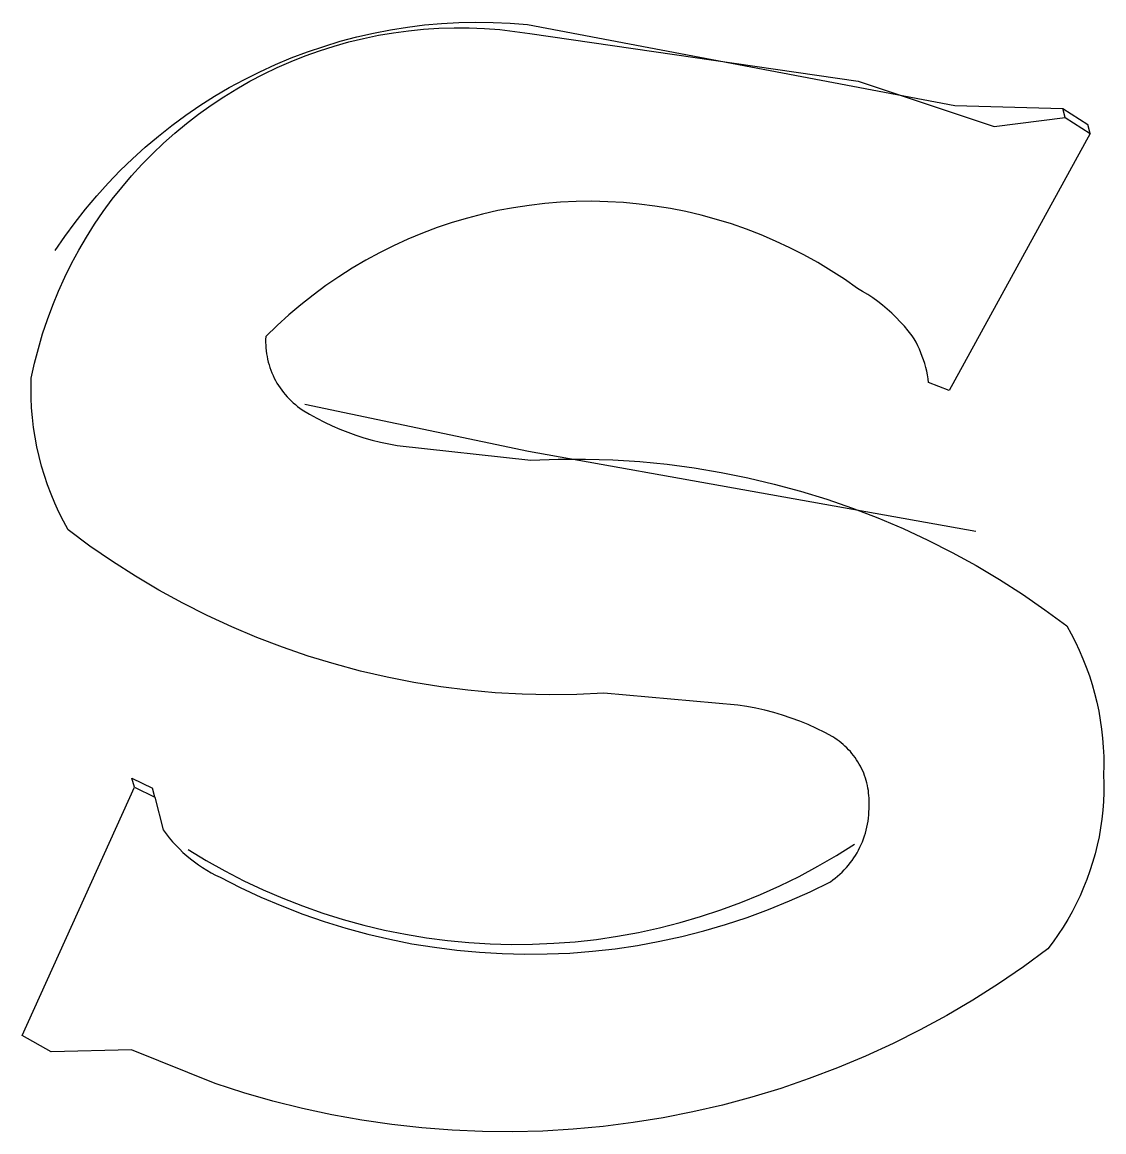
# Model space of a CAD drawing. Header units: millimetres. Extents: x -1480 to 5249, y -840 to 3860.
# Drawn here: x -13.761 to -12.184, y 982.571 to 984.188 of the extents above; entities that cross this region are included whole.
import ezdxf

# ---------------------------------------------------------------- set-up
doc = ezdxf.new("R2010")
doc.units = ezdxf.units.MM
doc.header["$MEASUREMENT"] = 0
doc.layers.add('Utwórz2D linie widoczne', color=7, linetype='Continuous', true_color=0x000000)

msp = doc.modelspace()

# ---------------------------------------------------------------- linework, layer by layer
at = {"layer": 'Utwórz2D linie widoczne'}
for p, q in [((-13.224, 984.1765), (-13.1993, 984.1804)), ((-13.1993, 984.1804), (-13.1744, 984.1835)), ((-13.1744, 984.1835), (-13.1494, 984.1857)), ((-13.1494, 984.1857), (-13.1244, 984.1871)), ((-13.1244, 984.1871), (-13.0994, 984.1876)), ((-13.0994, 984.1876), (-13.0743, 984.1873)), ((-13.0743, 984.1873), (-13.0493, 984.1861)), ((-13.0493, 984.1861), (-13.0243, 984.184)), ((-13.0243, 984.184), (-12.4014, 984.066)), ((-13.2973, 984.1597), (-13.2731, 984.1661)), ((-13.2848, 984.1588), (-13.2633, 984.164)), ((-13.2731, 984.1661), (-13.2486, 984.1717)), ((-13.2633, 984.164), (-13.2415, 984.1685)), ((-13.2486, 984.1717), (-13.224, 984.1765)), ((-13.2415, 984.1685), (-13.2197, 984.1722)), ((-13.2197, 984.1722), (-13.1977, 984.1751)), ((-13.1977, 984.1751), (-13.1756, 984.1773)), ((-13.1756, 984.1773), (-13.1535, 984.1787)), ((-13.1535, 984.1787), (-13.1313, 984.1794)), ((-13.1313, 984.1794), (-13.1091, 984.1793)), ((-13.1091, 984.1793), (-13.0869, 984.1783)), ((-13.0869, 984.1783), (-13.0648, 984.1767)), ((-13.0648, 984.1767), (-13.0428, 984.1742)), ((-13.0428, 984.1742), (-13.0208, 984.171)), ((-13.0208, 984.171), (-12.5423, 984.1018)), ((-13.345, 984.1444), (-13.3213, 984.1524)), ((-13.3273, 984.146), (-13.3062, 984.1528)), ((-13.3213, 984.1524), (-13.2973, 984.1597)), ((-13.3062, 984.1528), (-13.2848, 984.1588)), ((-13.3916, 984.1259), (-13.3685, 984.1355)), ((-13.3688, 984.1304), (-13.3482, 984.1386)), ((-13.3685, 984.1355), (-13.345, 984.1444)), ((-13.3482, 984.1386), (-13.3273, 984.146)), ((-13.4368, 984.1043), (-13.4144, 984.1155)), ((-13.4144, 984.1155), (-13.3916, 984.1259)), ((-13.4092, 984.1119), (-13.3892, 984.1215)), ((-13.3892, 984.1215), (-13.3688, 984.1304)), ((-13.4588, 984.0923), (-13.4368, 984.1043)), ((-13.4481, 984.0906), (-13.4288, 984.1016)), ((-13.4288, 984.1016), (-13.4092, 984.1119)), ((-12.5423, 984.1018), (-12.3443, 984.0356)), ((-13.4804, 984.0796), (-13.4588, 984.0923)), ((-13.467, 984.079), (-13.4481, 984.0906)), ((-13.5035, 984.0538), (-13.4855, 984.0667)), ((-13.5016, 984.0662), (-13.4804, 984.0796)), ((-13.4855, 984.0667), (-13.467, 984.079)), ((-13.5425, 984.0372), (-13.5223, 984.052)), ((-13.5223, 984.052), (-13.5016, 984.0662)), ((-13.521, 984.0402), (-13.5035, 984.0538)), ((-12.4014, 984.066), (-12.244, 984.0618)), ((-12.2406, 984.0488), (-12.244, 984.0618)), ((-12.244, 984.0618), (-12.2078, 984.0384)), ((-13.5622, 984.0217), (-13.5425, 984.0372)), ((-13.5381, 984.0261), (-13.521, 984.0402)), ((-12.3443, 984.0356), (-12.2406, 984.0488)), ((-12.2406, 984.0488), (-12.2043, 984.0253)), ((-12.2043, 984.0253), (-12.2078, 984.0384)), ((-13.5813, 984.0055), (-13.5622, 984.0217)), ((-13.5547, 984.0114), (-13.5381, 984.0261)), ((-12.2043, 984.0253), (-12.4096, 983.6512)), ((-13.5999, 983.9887), (-13.5813, 984.0055)), ((-13.5708, 983.996), (-13.5547, 984.0114)), ((-13.6179, 983.9713), (-13.5999, 983.9887)), ((-13.5863, 983.9802), (-13.5708, 983.996)), ((-13.6353, 983.9532), (-13.6179, 983.9713)), ((-13.6012, 983.9638), (-13.5863, 983.9802)), ((-13.6156, 983.9469), (-13.6012, 983.9638)), ((-13.6521, 983.9346), (-13.6353, 983.9532)), ((-13.6294, 983.9295), (-13.6156, 983.9469)), ((-13.6682, 983.9154), (-13.6521, 983.9346)), ((-13.6425, 983.9116), (-13.6294, 983.9295)), ((-12.9991, 983.9233), (-13.022, 983.9207)), ((-12.9762, 983.9252), (-12.9991, 983.9233)), ((-12.9533, 983.9263), (-12.9762, 983.9252)), ((-12.9303, 983.9266), (-12.9533, 983.9263)), ((-12.9073, 983.926), (-12.9303, 983.9266)), ((-12.8844, 983.9247), (-12.9073, 983.926)), ((-12.8615, 983.9226), (-12.8844, 983.9247)), ((-12.8387, 983.9197), (-12.8615, 983.9226)), ((-13.6837, 983.8957), (-13.6682, 983.9154)), ((-13.6551, 983.8933), (-13.6425, 983.9116)), ((-13.0897, 983.908), (-13.1119, 983.9022)), ((-13.0673, 983.913), (-13.0897, 983.908)), ((-13.0447, 983.9172), (-13.0673, 983.913)), ((-13.022, 983.9207), (-13.0447, 983.9172)), ((-12.8161, 983.9161), (-12.8387, 983.9197)), ((-12.7935, 983.9116), (-12.8161, 983.9161)), ((-12.7712, 983.9063), (-12.7935, 983.9116)), ((-12.749, 983.9003), (-12.7712, 983.9063)), ((-13.6985, 983.8755), (-13.6837, 983.8957)), ((-13.6669, 983.8746), (-13.6551, 983.8933)), ((-13.1339, 983.8956), (-13.1557, 983.8883)), ((-13.1119, 983.9022), (-13.1339, 983.8956)), ((-12.727, 983.8936), (-12.749, 983.9003)), ((-12.7053, 983.886), (-12.727, 983.8936)), ((-13.7126, 983.8548), (-13.6985, 983.8755)), ((-13.6782, 983.8555), (-13.6669, 983.8746)), ((-13.1772, 983.8803), (-13.1985, 983.8715)), ((-13.1557, 983.8883), (-13.1772, 983.8803)), ((-12.6839, 983.8777), (-12.7053, 983.886)), ((-12.6628, 983.8687), (-12.6839, 983.8777)), ((-13.2194, 983.8619), (-13.2399, 983.8517)), ((-13.1985, 983.8715), (-13.2194, 983.8619)), ((-12.6419, 983.859), (-12.6628, 983.8687)), ((-12.6215, 983.8485), (-12.6419, 983.859)), ((-13.6887, 983.8359), (-13.6782, 983.8555)), ((-13.2601, 983.8407), (-13.2799, 983.8291)), ((-13.2399, 983.8517), (-13.2601, 983.8407)), ((-12.6014, 983.8374), (-12.6215, 983.8485)), ((-13.6986, 983.8161), (-13.6887, 983.8359)), ((-13.2799, 983.8291), (-13.2993, 983.8168)), ((-12.5817, 983.8255), (-12.6014, 983.8374)), ((-12.5625, 983.813), (-12.5817, 983.8255)), ((-13.7077, 983.7959), (-13.6986, 983.8161)), ((-13.2993, 983.8168), (-13.3183, 983.8038)), ((-12.5436, 983.7998), (-12.5625, 983.813)), ((-13.7162, 983.7754), (-13.7077, 983.7959)), ((-13.3183, 983.8038), (-13.3368, 983.7901)), ((-12.536, 983.7954), (-12.5436, 983.7998)), ((-12.5284, 983.7907), (-12.536, 983.7954)), ((-13.3548, 983.7759), (-13.3723, 983.761)), ((-13.3368, 983.7901), (-13.3548, 983.7759)), ((-12.5211, 983.7858), (-12.5284, 983.7907)), ((-12.5139, 983.7806), (-12.5211, 983.7858)), ((-12.5069, 983.7751), (-12.5139, 983.7806)), ((-13.7239, 983.7546), (-13.7162, 983.7754)), ((-13.3723, 983.761), (-13.3893, 983.7455)), ((-12.5001, 983.7695), (-12.5069, 983.7751)), ((-12.4935, 983.7636), (-12.5001, 983.7695)), ((-12.4871, 983.7574), (-12.4935, 983.7636)), ((-13.7309, 983.7335), (-13.7239, 983.7546)), ((-13.3893, 983.7455), (-13.4057, 983.7294)), ((-12.481, 983.7511), (-12.4871, 983.7574)), ((-12.475, 983.7445), (-12.481, 983.7511)), ((-12.4693, 983.7378), (-12.475, 983.7445)), ((-13.7371, 983.7122), (-13.7309, 983.7335)), ((-13.4057, 983.7294), (-13.4059, 983.7253)), ((-12.4638, 983.7308), (-12.4693, 983.7378)), ((-12.4609, 983.726), (-12.4638, 983.7308)), ((-13.7427, 983.6907), (-13.7371, 983.7122)), ((-13.4059, 983.7253), (-13.4059, 983.7211)), ((-13.4059, 983.7211), (-13.4058, 983.717)), ((-13.4058, 983.717), (-13.4055, 983.7129)), ((-13.4055, 983.7129), (-13.4051, 983.7087)), ((-12.4581, 983.7212), (-12.4609, 983.726)), ((-12.4555, 983.7162), (-12.4581, 983.7212)), ((-12.4531, 983.7111), (-12.4555, 983.7162)), ((-12.4509, 983.706), (-12.4531, 983.7111)), ((-13.4051, 983.7087), (-13.4045, 983.7046)), ((-13.4045, 983.7046), (-13.4038, 983.7005)), ((-13.4038, 983.7005), (-13.403, 983.6965)), ((-13.403, 983.6965), (-13.402, 983.6924)), ((-12.4489, 983.7007), (-12.4509, 983.706)), ((-12.447, 983.6955), (-12.4489, 983.7007)), ((-12.4453, 983.6901), (-12.447, 983.6955)), ((-13.7474, 983.6691), (-13.7427, 983.6907)), ((-13.402, 983.6924), (-13.4009, 983.6884)), ((-13.4009, 983.6884), (-13.3997, 983.6845)), ((-13.3997, 983.6845), (-13.3983, 983.6806)), ((-13.3983, 983.6806), (-13.3968, 983.6767)), ((-12.4438, 983.6847), (-12.4453, 983.6901)), ((-12.4425, 983.6793), (-12.4438, 983.6847)), ((-12.4414, 983.6738), (-12.4425, 983.6793)), ((-13.7477, 983.6547), (-13.7474, 983.6691)), ((-13.3968, 983.6767), (-13.3951, 983.6729)), ((-13.3951, 983.6729), (-13.3933, 983.6691)), ((-13.3933, 983.6691), (-13.3914, 983.6655)), ((-13.3914, 983.6655), (-13.3894, 983.6618)), ((-12.4404, 983.6682), (-12.4414, 983.6738)), ((-12.4397, 983.6627), (-12.4404, 983.6682)), ((-12.4096, 983.6512), (-12.4397, 983.6627)), ((-13.7475, 983.6403), (-13.7477, 983.6547)), ((-13.3894, 983.6618), (-13.3872, 983.6583)), ((-13.3872, 983.6583), (-13.3849, 983.6548)), ((-13.3849, 983.6548), (-13.3825, 983.6515)), ((-13.3825, 983.6515), (-13.38, 983.6482)), ((-13.38, 983.6482), (-13.3774, 983.6449)), ((-13.7469, 983.6259), (-13.7475, 983.6403)), ((-13.3774, 983.6449), (-13.3746, 983.6418)), ((-13.3746, 983.6418), (-13.3718, 983.6388)), ((-13.3718, 983.6388), (-13.3688, 983.6359)), ((-13.3688, 983.6359), (-13.3658, 983.6331)), ((-13.3658, 983.6331), (-13.3626, 983.6304)), ((-13.3626, 983.6304), (-13.3594, 983.6278)), ((-13.3486, 983.6311), (-13.0228, 983.5624)), ((-13.7457, 983.6115), (-13.7469, 983.6259)), ((-13.3594, 983.6278), (-13.3561, 983.6253)), ((-13.3561, 983.6253), (-13.3527, 983.6229)), ((-13.3527, 983.6229), (-13.342, 983.6165)), ((-13.342, 983.6165), (-13.3312, 983.6105)), ((-13.744, 983.5972), (-13.7457, 983.6115)), ((-13.3312, 983.6105), (-13.3202, 983.6049)), ((-13.3202, 983.6049), (-13.309, 983.5996)), ((-13.309, 983.5996), (-13.2976, 983.5946)), ((-13.7418, 983.583), (-13.744, 983.5972)), ((-13.7392, 983.5689), (-13.7418, 983.583)), ((-13.2976, 983.5946), (-13.2861, 983.5901)), ((-13.2861, 983.5901), (-13.2745, 983.5859)), ((-13.2745, 983.5859), (-13.2627, 983.5821)), ((-13.2627, 983.5821), (-13.2508, 983.5787)), ((-13.736, 983.5548), (-13.7392, 983.5689)), ((-13.2508, 983.5787), (-13.2387, 983.5757)), ((-13.2387, 983.5757), (-13.2266, 983.5731)), ((-13.2266, 983.5731), (-13.2144, 983.5709)), ((-13.2144, 983.5709), (-13.0193, 983.5493)), ((-13.7324, 983.5409), (-13.736, 983.5548)), ((-13.0228, 983.5624), (-12.3707, 983.4462)), ((-13.0193, 983.5493), (-12.9796, 983.5508)), ((-12.9796, 983.5508), (-12.9399, 983.551)), ((-12.9399, 983.551), (-12.9001, 983.5498)), ((-12.9001, 983.5498), (-12.8604, 983.5473)), ((-13.7283, 983.5271), (-13.7324, 983.5409)), ((-12.8604, 983.5473), (-12.8209, 983.5434)), ((-12.8209, 983.5434), (-12.7815, 983.5382)), ((-12.7815, 983.5382), (-12.7422, 983.5317)), ((-13.7237, 983.5134), (-13.7283, 983.5271)), ((-12.7422, 983.5317), (-12.7033, 983.5239)), ((-12.7033, 983.5239), (-12.6646, 983.5147)), ((-13.7186, 983.4999), (-13.7237, 983.5134)), ((-12.6646, 983.5147), (-12.6262, 983.5043)), ((-12.6262, 983.5043), (-12.5882, 983.4926)), ((-13.7131, 983.4866), (-13.7186, 983.4999)), ((-13.7071, 983.4735), (-13.7131, 983.4866)), ((-12.5882, 983.4926), (-12.5507, 983.4795)), ((-13.7007, 983.4607), (-13.7071, 983.4735)), ((-12.5507, 983.4795), (-12.5136, 983.4653)), ((-13.6938, 983.448), (-13.7007, 983.4607)), ((-12.5136, 983.4653), (-12.477, 983.4498)), ((-13.6619, 983.4244), (-13.6938, 983.448)), ((-12.477, 983.4498), (-12.4409, 983.433)), ((-13.6292, 983.4018), (-13.6619, 983.4244)), ((-12.4409, 983.433), (-12.4054, 983.4151)), ((-12.4054, 983.4151), (-12.3706, 983.3959)), ((-13.5957, 983.3804), (-13.6292, 983.4018)), ((-12.3706, 983.3959), (-12.3364, 983.3756)), ((-13.5616, 983.3601), (-13.5957, 983.3804)), ((-12.3364, 983.3756), (-12.3029, 983.3542)), ((-13.5267, 983.3411), (-13.5616, 983.3601)), ((-13.4912, 983.3232), (-13.5267, 983.3411)), ((-12.3029, 983.3542), (-12.2702, 983.3316)), ((-13.4552, 983.3065), (-13.4912, 983.3232)), ((-12.2702, 983.3316), (-12.2382, 983.308)), ((-12.2382, 983.308), (-12.2318, 983.2963)), ((-13.4186, 983.2911), (-13.4552, 983.3065)), ((-13.3814, 983.277), (-13.4186, 983.2911)), ((-12.2318, 983.2963), (-12.2257, 983.2845)), ((-13.3439, 983.2641), (-13.3814, 983.277)), ((-12.2257, 983.2845), (-12.2201, 983.2724)), ((-13.3059, 983.2525), (-13.3439, 983.2641)), ((-12.2201, 983.2724), (-12.2148, 983.2602)), ((-12.2148, 983.2602), (-12.2099, 983.2478)), ((-13.2675, 983.2422), (-13.3059, 983.2525)), ((-13.2288, 983.2332), (-13.2675, 983.2422)), ((-12.2099, 983.2478), (-12.2055, 983.2353)), ((-13.1898, 983.2256), (-13.2288, 983.2332)), ((-12.2055, 983.2353), (-12.2014, 983.2226)), ((-13.1506, 983.2193), (-13.1898, 983.2256)), ((-13.1112, 983.2143), (-13.1506, 983.2193)), ((-13.0716, 983.2107), (-13.1112, 983.2143)), ((-13.0319, 983.2084), (-13.0716, 983.2107)), ((-12.9128, 983.2098), (-12.9525, 983.208)), ((-12.7176, 983.1925), (-12.9128, 983.2098)), ((-12.2014, 983.2226), (-12.1978, 983.2098)), ((-12.1978, 983.2098), (-12.1946, 983.1969)), ((-12.9922, 983.2075), (-13.0319, 983.2084)), ((-12.9525, 983.208), (-12.9922, 983.2075)), ((-12.1946, 983.1969), (-12.1919, 983.1839)), ((-12.7045, 983.1905), (-12.7176, 983.1925)), ((-12.6914, 983.1881), (-12.7045, 983.1905)), ((-12.6783, 983.1852), (-12.6914, 983.1881)), ((-12.6654, 983.1819), (-12.6783, 983.1852)), ((-12.6527, 983.1781), (-12.6654, 983.1819)), ((-12.64, 983.1738), (-12.6527, 983.1781)), ((-12.1919, 983.1839), (-12.1896, 983.1707)), ((-12.6275, 983.1692), (-12.64, 983.1738)), ((-12.6152, 983.1641), (-12.6275, 983.1692)), ((-12.6031, 983.1586), (-12.6152, 983.1641)), ((-12.1896, 983.1707), (-12.1877, 983.1576)), ((-12.5912, 983.1526), (-12.6031, 983.1586)), ((-12.5795, 983.1463), (-12.5912, 983.1526)), ((-12.5763, 983.1443), (-12.5795, 983.1463)), ((-12.1877, 983.1576), (-12.1862, 983.1443)), ((-12.5732, 983.1422), (-12.5763, 983.1443)), ((-12.5702, 983.14), (-12.5732, 983.1422)), ((-12.5672, 983.1377), (-12.5702, 983.14)), ((-12.5644, 983.1353), (-12.5672, 983.1377)), ((-12.5616, 983.1328), (-12.5644, 983.1353)), ((-12.5589, 983.1303), (-12.5616, 983.1328)), ((-12.5563, 983.1276), (-12.5589, 983.1303)), ((-12.1862, 983.1443), (-12.1852, 983.1311)), ((-12.1852, 983.1311), (-12.1846, 983.1178)), ((-12.5538, 983.1248), (-12.5563, 983.1276)), ((-12.5514, 983.122), (-12.5538, 983.1248)), ((-12.5491, 983.1191), (-12.5514, 983.122)), ((-12.5469, 983.1161), (-12.5491, 983.1191)), ((-12.5447, 983.113), (-12.5469, 983.1161)), ((-12.5427, 983.1099), (-12.5447, 983.113)), ((-12.1846, 983.1178), (-12.1845, 983.1045)), ((-12.5408, 983.1067), (-12.5427, 983.1099)), ((-12.539, 983.1034), (-12.5408, 983.1067)), ((-12.5374, 983.1001), (-12.539, 983.1034)), ((-12.5358, 983.0967), (-12.5374, 983.1001)), ((-12.5343, 983.0933), (-12.5358, 983.0967)), ((-12.1845, 983.1045), (-12.1848, 983.0912)), ((-13.6007, 983.0859), (-13.5706, 983.0715)), ((-13.5972, 983.0729), (-13.6007, 983.0859)), ((-12.533, 983.0898), (-12.5343, 983.0933)), ((-12.5318, 983.0863), (-12.533, 983.0898)), ((-12.5307, 983.0827), (-12.5318, 983.0863)), ((-12.5297, 983.0791), (-12.5307, 983.0827)), ((-12.1848, 983.0912), (-12.1844, 983.0782)), ((-13.7607, 982.7112), (-13.5972, 983.0729)), ((-13.5972, 983.0729), (-13.5672, 983.0584)), ((-13.5672, 983.0584), (-13.5706, 983.0715)), ((-12.5289, 983.0755), (-12.5297, 983.0791)), ((-12.5281, 983.0718), (-12.5289, 983.0755)), ((-12.5275, 983.0681), (-12.5281, 983.0718)), ((-12.5271, 983.0644), (-12.5275, 983.0681)), ((-12.5267, 983.0607), (-12.5271, 983.0644)), ((-12.1845, 983.0653), (-12.185, 983.0523)), ((-12.1844, 983.0782), (-12.1845, 983.0653)), ((-13.5672, 983.0584), (-13.5551, 983.0107)), ((-12.5265, 983.057), (-12.5267, 983.0607)), ((-12.5266, 983.0458), (-12.5264, 983.0496)), ((-12.5264, 983.0533), (-12.5265, 983.057)), ((-12.5264, 983.0496), (-12.5264, 983.0533)), ((-12.185, 983.0523), (-12.1859, 983.0394)), ((-12.5274, 983.028), (-12.5269, 983.0325)), ((-12.5269, 983.0325), (-12.5267, 983.0369)), ((-12.5267, 983.0369), (-12.5265, 983.0414)), ((-12.5265, 983.0414), (-12.5266, 983.0458)), ((-12.1859, 983.0394), (-12.1873, 983.0265)), ((-12.5296, 983.0148), (-12.5287, 983.0192)), ((-12.5287, 983.0192), (-12.5279, 983.0236)), ((-12.5279, 983.0236), (-12.5274, 983.028)), ((-12.1873, 983.0265), (-12.1891, 983.0137)), ((-13.5551, 983.0107), (-13.5508, 983.0049)), ((-13.5508, 983.0049), (-13.5463, 982.9992)), ((-12.5345, 982.9977), (-12.5331, 983.0019)), ((-12.5331, 983.0019), (-12.5317, 983.0062)), ((-12.5317, 983.0062), (-12.5306, 983.0105)), ((-12.5306, 983.0105), (-12.5296, 983.0148)), ((-12.1914, 983.0009), (-12.194, 982.9883)), ((-12.1891, 983.0137), (-12.1914, 983.0009)), ((-13.5463, 982.9992), (-13.5416, 982.9936)), ((-13.5416, 982.9936), (-13.5367, 982.9883)), ((-13.5367, 982.9883), (-13.5316, 982.9831)), ((-12.5742, 982.9734), (-12.5479, 982.9899)), ((-12.5418, 982.9814), (-12.5398, 982.9854)), ((-12.5398, 982.9854), (-12.5379, 982.9895)), ((-12.5379, 982.9895), (-12.5361, 982.9936)), ((-12.5361, 982.9936), (-12.5345, 982.9977)), ((-12.194, 982.9883), (-12.1971, 982.9757)), ((-13.5316, 982.9831), (-13.5264, 982.978)), ((-13.5264, 982.978), (-13.5209, 982.9732)), ((-13.5209, 982.9732), (-13.5154, 982.9686)), ((-13.5189, 982.9822), (-13.4924, 982.9661)), ((-13.5154, 982.9686), (-13.5096, 982.9641)), ((-12.6011, 982.9578), (-12.5742, 982.9734)), ((-12.5512, 982.9663), (-12.5486, 982.97)), ((-12.5486, 982.97), (-12.5462, 982.9737)), ((-12.5462, 982.9737), (-12.5439, 982.9775)), ((-12.5439, 982.9775), (-12.5418, 982.9814)), ((-12.1971, 982.9757), (-12.2007, 982.9632)), ((-13.5096, 982.9641), (-13.5037, 982.9599)), ((-13.5037, 982.9599), (-13.4977, 982.9558)), ((-13.4977, 982.9558), (-13.4915, 982.952)), ((-13.4924, 982.9661), (-13.4652, 982.9509)), ((-13.4915, 982.952), (-13.4852, 982.9484)), ((-12.6285, 982.9431), (-12.6011, 982.9578)), ((-12.5657, 982.9494), (-12.5626, 982.9526)), ((-12.5626, 982.9526), (-12.5595, 982.9559)), ((-12.5595, 982.9559), (-12.5566, 982.9592)), ((-12.5566, 982.9592), (-12.5539, 982.9627)), ((-12.5539, 982.9627), (-12.5512, 982.9663)), ((-12.2007, 982.9632), (-12.2046, 982.9509)), ((-13.4852, 982.9484), (-13.4788, 982.945)), ((-13.4788, 982.945), (-13.4723, 982.9418)), ((-13.4723, 982.9418), (-13.4429, 982.9268)), ((-13.4652, 982.9509), (-13.4376, 982.9367)), ((-13.4376, 982.9367), (-13.4095, 982.9235)), ((-12.6564, 982.9294), (-12.6285, 982.9431)), ((-12.6125, 982.9207), (-12.5829, 982.9352)), ((-12.5829, 982.9352), (-12.5792, 982.9378)), ((-12.5792, 982.9378), (-12.5757, 982.9405)), ((-12.5757, 982.9405), (-12.5723, 982.9434)), ((-12.5723, 982.9434), (-12.5689, 982.9463)), ((-12.5689, 982.9463), (-12.5657, 982.9494)), ((-12.209, 982.9387), (-12.2138, 982.9266)), ((-12.2046, 982.9509), (-12.209, 982.9387)), ((-13.4429, 982.9268), (-13.4129, 982.9129)), ((-13.4095, 982.9235), (-13.3809, 982.9112)), ((-12.6847, 982.9167), (-12.6564, 982.9294)), ((-12.6426, 982.9072), (-12.6125, 982.9207)), ((-12.2138, 982.9266), (-12.2189, 982.9148)), ((-13.4129, 982.9129), (-13.3825, 982.9)), ((-13.3809, 982.9112), (-13.352, 982.8999)), ((-12.7427, 982.8942), (-12.7135, 982.9049)), ((-12.7135, 982.9049), (-12.6847, 982.9167)), ((-12.6732, 982.8947), (-12.6426, 982.9072)), ((-12.2245, 982.9031), (-12.2305, 982.8916)), ((-12.2189, 982.9148), (-12.2245, 982.9031)), ((-13.3825, 982.9), (-13.3517, 982.8881)), ((-13.352, 982.8999), (-13.3227, 982.8896)), ((-13.3517, 982.8881), (-13.3205, 982.8773)), ((-13.3227, 982.8896), (-13.293, 982.8803)), ((-12.7722, 982.8845), (-12.7427, 982.8942)), ((-12.7042, 982.8833), (-12.6732, 982.8947)), ((-12.2305, 982.8916), (-12.2368, 982.8803)), ((-13.3205, 982.8773), (-13.289, 982.8676)), ((-13.293, 982.8803), (-13.263, 982.8721)), ((-13.263, 982.8721), (-13.2328, 982.8649)), ((-12.8321, 982.8681), (-12.802, 982.8757)), ((-12.802, 982.8757), (-12.7722, 982.8845)), ((-12.7673, 982.8637), (-12.7356, 982.873)), ((-12.7356, 982.873), (-12.7042, 982.8833)), ((-12.2368, 982.8803), (-12.2436, 982.8692)), ((-13.289, 982.8676), (-13.2571, 982.8589)), ((-13.2571, 982.8589), (-13.225, 982.8514)), ((-13.2328, 982.8649), (-13.2023, 982.8587)), ((-13.2023, 982.8587), (-13.1717, 982.8537)), ((-12.9238, 982.8513), (-12.8931, 982.8559)), ((-12.8931, 982.8559), (-12.8625, 982.8614)), ((-12.8625, 982.8614), (-12.8321, 982.8681)), ((-12.8315, 982.8485), (-12.7993, 982.8556)), ((-12.7993, 982.8556), (-12.7673, 982.8637)), ((-12.2507, 982.8584), (-12.2582, 982.8478)), ((-12.2436, 982.8692), (-12.2507, 982.8584)), ((-13.225, 982.8514), (-13.1926, 982.845)), ((-13.1926, 982.845), (-13.16, 982.8397)), ((-13.1717, 982.8537), (-13.1409, 982.8496)), ((-13.16, 982.8397), (-13.1272, 982.8355)), ((-13.1409, 982.8496), (-13.1099, 982.8467)), ((-13.1099, 982.8467), (-13.0789, 982.8448)), ((-13.0789, 982.8448), (-13.0478, 982.8439)), ((-13.0478, 982.8439), (-13.0168, 982.8442)), ((-13.0168, 982.8442), (-12.9857, 982.8455)), ((-12.9857, 982.8455), (-12.9547, 982.8479)), ((-12.9547, 982.8479), (-12.9238, 982.8513)), ((-12.8967, 982.8377), (-12.864, 982.8425)), ((-12.864, 982.8425), (-12.8315, 982.8485)), ((-12.2582, 982.8478), (-12.266, 982.8375)), ((-13.1272, 982.8355), (-13.0944, 982.8324)), ((-13.0944, 982.8324), (-13.0614, 982.8305)), ((-13.0614, 982.8305), (-13.0284, 982.8296)), ((-13.0284, 982.8296), (-12.9954, 982.83)), ((-12.9954, 982.83), (-12.9624, 982.8314)), ((-12.9624, 982.8314), (-12.9295, 982.834)), ((-12.9295, 982.834), (-12.8967, 982.8377)), ((-12.266, 982.8375), (-12.3016, 982.8114)), ((-12.3016, 982.8114), (-12.338, 982.7865)), ((-12.338, 982.7865), (-12.3752, 982.7628)), ((-12.3752, 982.7628), (-12.4133, 982.7404)), ((-12.4133, 982.7404), (-12.452, 982.7193)), ((-13.7183, 982.6876), (-13.7607, 982.7112)), ((-12.452, 982.7193), (-12.4915, 982.6995)), ((-12.4915, 982.6995), (-12.5316, 982.6811)), ((-13.6015, 982.6905), (-13.7183, 982.6876)), ((-13.4796, 982.6412), (-13.6015, 982.6905)), ((-12.5316, 982.6811), (-12.5723, 982.664)), ((-12.5723, 982.664), (-12.6136, 982.6484)), ((-12.6136, 982.6484), (-12.6553, 982.6341)), ((-13.4376, 982.6276), (-13.4796, 982.6412)), ((-12.6553, 982.6341), (-12.6976, 982.6212)), ((-13.3952, 982.6154), (-13.4376, 982.6276)), ((-13.3523, 982.6047), (-13.3952, 982.6154)), ((-12.6976, 982.6212), (-12.7402, 982.6098)), ((-13.3092, 982.5955), (-13.3523, 982.6047)), ((-13.2657, 982.5877), (-13.3092, 982.5955)), ((-12.7832, 982.5998), (-12.8265, 982.5913)), ((-12.7402, 982.6098), (-12.7832, 982.5998)), ((-13.2221, 982.5813), (-13.2657, 982.5877)), ((-13.1782, 982.5765), (-13.2221, 982.5813)), ((-12.8701, 982.5843), (-12.9138, 982.5787)), ((-12.8265, 982.5913), (-12.8701, 982.5843)), ((-13.1342, 982.5731), (-13.1782, 982.5765)), ((-13.0901, 982.5713), (-13.1342, 982.5731)), ((-13.046, 982.5709), (-13.0901, 982.5713)), ((-13.0018, 982.572), (-13.046, 982.5709)), ((-12.9578, 982.5746), (-13.0018, 982.572)), ((-12.9138, 982.5787), (-12.9578, 982.5746))]:
    msp.add_line(p, q, dxfattribs=at)

doc.saveas('drawing.dxf')
